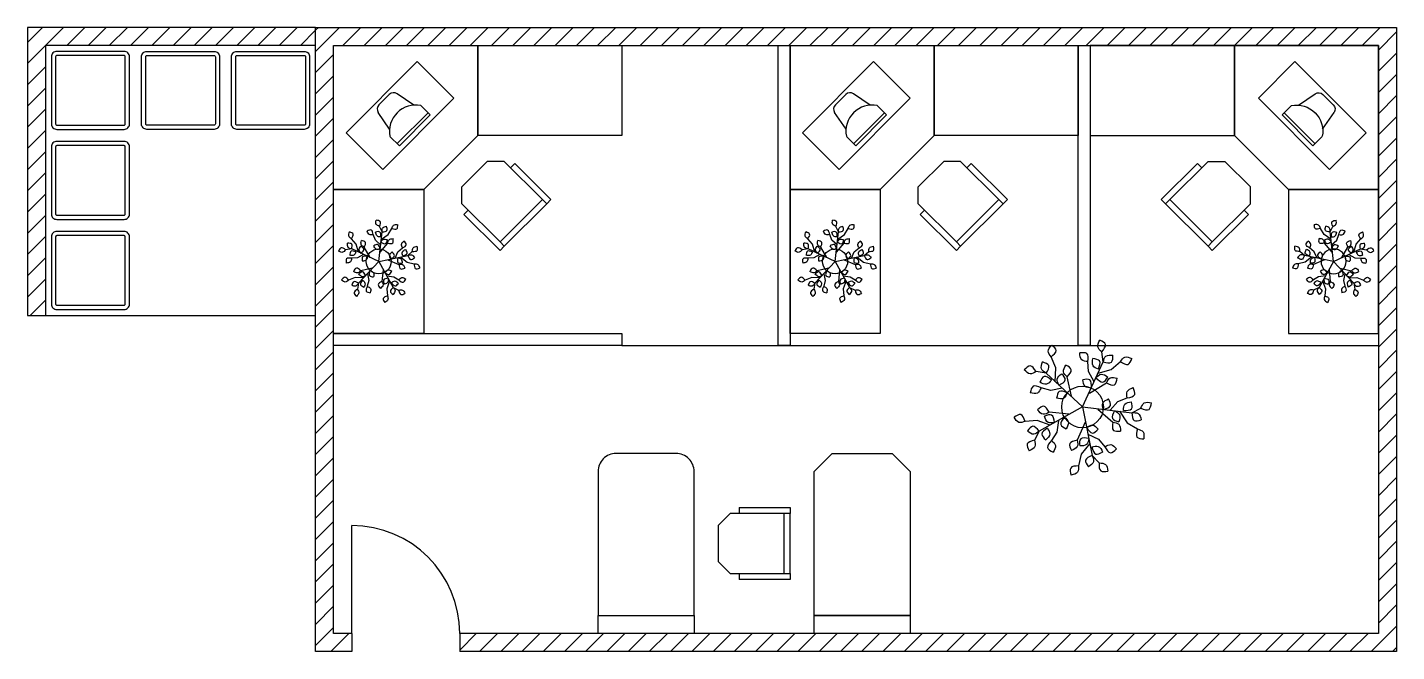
# Model space of a CAD drawing. Header units: millimetres. Extents: x 275 to 11675, y 2448 to 7648.
import ezdxf

# ---------------------------------------------------------------- set-up
doc = ezdxf.new("R2010")
doc.units = ezdxf.units.MM
doc.header["$LTSCALE"] = 200
doc.header["$MEASUREMENT"] = 0
for name, color, linetype in [('Bins', 150, 'Continuous'), ('Carpets', 200, 'Continuous'), ('CHAIRS', 100, 'Continuous'), ('DESKS', 7, 'Continuous'), ('Doors', 82, 'Continuous'), ('Electrical', 150, 'Continuous'), ('Furniture', 1, 'Continuous'), ('PCS', 10, 'Continuous'), ('PLANTS', 3, 'Continuous'), ('Walls', 42, 'Continuous')]:
    doc.layers.add(name, color=color, linetype=linetype)

# ---------------------------------------------------------------- blocks, each defined once
blk = doc.blocks.new('LEAF')
at = {"layer": 'PLANTS', "end_tangent": (0.962728, 0.27047)}
blk.add_spline([(0, 0), (-1.96, 1.89), (-3.91, 0.55)], degree=3, dxfattribs=at)
at = {"layer": 'PLANTS'}
blk.add_spline([(0, 0), (-1.96, -0.79), (-3.91, 0.55)], degree=3, dxfattribs=at)
blk = doc.blocks.new('PLANT')
at = {"layer": 'PLANTS'}
for p, q in [((6.9, 15.01), (6.44, 18.36)), ((-8.94, 12.99), (-10.48, 16.67)), ((0, 0), (6.9, 15.01)), ((1.96, 11.78), (1.76, 15.09)), ((9.59, 12.51), (12.61, 15.12)), ((-12.14, 11.21), (-15.47, 11.8)), ((0, 0), (-12.14, 11.21)), ((-9.12, 8.41), (-8.94, 12.99)), ((-3.71, 3.61), (-5.13, 10.02)), ((3.86, 8.39), (1.96, 11.78)), ((5.18, 11.27), (9.59, 12.51)), ((-10.6, 5.51), (-13.81, 6.34)), ((-6.79, 6.26), (-10.6, 5.51)), ((2.29, 4.64), (7.94, 7.98)), ((0, 0), (-14.41, -8.09)), ((0, 0), (16.41, -1.93)), ((0, 0), (3.24, -16.2)), ((9.17, -1.08), (11.81, 1.77)), ((11.81, 1.77), (14.9, 2.99)), ((-15.11, -4.49), (-19.09, -4.82)), ((-10.82, -6.07), (-15.11, -4.49)), ((-4.58, -2.41), (-11.11, -1.79)), ((-8.05, -4.52), (-8.51, -8.38)), ((5.12, -0.74), (10.04, -5.09)), ((12.32, -1.45), (14.86, -5.25)), ((16.41, -1.93), (19.45, -0.45)), ((-14.41, -8.09), (-16, -11.07)), ((-8.51, -8.38), (-10.29, -11.17)), ((0.88, -5.1), (-1.74, -11.12)), ((1.81, -9.05), (5.34, -10.69)), ((14.86, -5.25), (18.27, -7.32)), ((2.43, -12.17), (-0.4, -15.76)), ((5.34, -10.69), (7.45, -13.24)), ((-0.4, -15.76), (-1.32, -19.64)), ((3.24, -16.2), (5.58, -18.64))]:
    blk.add_line(p, q, dxfattribs=at)
blk.add_circle((0, 0), 6.94, dxfattribs=at)
for p, rotation in [((-10.48, 16.67), 275.0403243146722), ((1.76, 15.09), 320.7033619510831), ((6.44, 18.36), 288), ((6.9, 15.01), 222.9348524070542), ((-12.14, 11.21), 294.9348524070542), ((-5.13, 10.02), 283.8275635624211), ((5.3, 12.61), 306.4161162851195), ((12.61, 15.12), 203.0403243146722), ((-10.36, 8.94), 18.41611628511951), ((-7.87, 7.26), 263.5135545668045), ((2.9, 6.3), 323.1792104330925), ((4.47, 9.73), 191.5135545668045), ((7.94, 7.98), 211.8275635624211), ((-13.81, 6.34), 32.70336195108312), ((-5.1, 4.7), 35.17921043309246), ((14.9, 2.99), 248.7033619510831), ((-11.11, -1.79), 355.8275635624211), ((6.89, -0.81), 251.1792104330924), ((13.63, -1.14), 234.4161162851195), ((19.45, -0.45), 216), ((-19.09, -4.82), 347.0403243146721), ((-9.34, -5.24), 335.5135545668045), ((-6.05, -3.4), 107.1792104330925), ((10.04, -5.09), 139.8275635624211), ((10.64, -1.25), 119.5135545668045), ((16.41, -1.93), 150.9348524070542), ((-14.41, -8.09), 6.934852407054164), ((-11.7, -7.09), 90.41611628511951), ((1.36, -6.8), 179.1792104330925), ((18.27, -7.32), 131.0403243146722), ((-16, -11.07), 72), ((-10.29, -11.17), 104.7033619510831), ((-1.74, -11.12), 67.8275635624211), ((2.1, -10.5), 47.51355456680455), ((3.13, -13.32), 162.4161162851195), ((7.45, -13.24), 176.7033619510831), ((3.24, -16.2), 78.93485240705415), ((5.58, -18.64), 144), ((-1.32, -19.64), 59.0403243146722)]:
    blk.add_blockref('LEAF', p, dxfattribs=dict(at, rotation=rotation))
blk.add_blockref('LEAF', (-15.47, 11.8), dxfattribs=at)
blk = doc.blocks.new('CHAIR')
at = {"layer": 'CHAIRS'}
for p, q in [((-10, 0), (-12, 0)), ((-12, 0), (-12, -17)), ((-10, 0), (10, 0)), ((-10, -2), (-10, 0)), ((12, 0), (10, 0)), ((10, 0), (10, -2)), ((12, -17), (12, 0)), ((-10, -20), (-10, -2)), ((-10, -2), (10, -2)), ((10, -2), (10, -20)), ((-10, -17), (-12, -17)), ((12, -17), (10, -17)), ((-10, -20), (-6, -24)), ((10, -20), (6, -24)), ((6, -24), (-6, -24))]:
    blk.add_line(p, q, dxfattribs=at)
blk = doc.blocks.new('*U8')
blk.add_line((0, 0), (0, 900))
blk.add_arc((0, 0), 900, 0, 90)
blk = doc.blocks.new('Pot Plant')
for p, q in [((0, 0), (29, 246)), ((29, 246), (7, 292)), ((79, 223), (110, 274)), ((-188, 144), (-227, 189)), ((-169, 78), (-188, 144)), ((-70, 34), (-120, 119)), ((-27, 177), (-45, 223)), ((16, 138), (-27, 177)), ((11, 77), (76, 151)), ((22, 185), (79, 223)), ((-225, 104), (-275, 97)), ((-177, 29), (-226, 26)), ((0, 0), (-225, 104)), ((-126, 58), (-177, 29)), ((0, 0), (-168, -182)), ((0, 0), (243, 49)), ((0, 0), (121, -216)), ((76, 13), (167, -26)), ((136, 27), (160, 80)), ((160, 80), (199, 112)), ((183, 36), (236, -6)), ((243, 49), (280, 84)), ((-54, -56), (-150, -77)), ((-94, -102), (-83, -159)), ((36, -69), (27, -167)), ((236, -6), (295, -20)), ((-195, -134), (-250, -157)), ((-126, -137), (-195, -134)), ((-168, -182), (-177, -232)), ((-83, -159), (-95, -207)), ((91, -162), (67, -227)), ((67, -227), (72, -286)), ((68, -121), (126, -128)), ((121, -216), (166, -240)), ((126, -128), (168, -154))]:
    blk.add_line(p, q)
blk.add_circle((0, 0), 104)
for points in [[(7, 292), (-20, 309), (-21, 344)], [(-227, 189), (-249, 212), (-242, 246)], [(-45, 223), (-77, 223), (-97, 252)], [(17, 204), (-14, 212), (-26, 245)], [(29, 246), (33, 278), (65, 293)], [(110, 274), (124, 302), (160, 306)], [(-225, 104), (-254, 117), (-259, 152)], [(-146, 67), (-163, 94), (-150, 126)], [(-120, 119), (-145, 138), (-144, 173)], [(12, 103), (-20, 102), (-41, 130)], [(19, 160), (38, 184), (74, 181)], [(76, 151), (86, 181), (120, 190)], [(199, 112), (189, 142), (210, 170)], [(280, 84), (287, 114), (321, 126)], [(-275, 97), (-300, 76), (-334, 86)], [(-226, 26), (-236, -4), (-270, -14)], [(-189, 79), (-206, 52), (-241, 51)], [(-95, 43), (-103, 13), (-136, 1)], [(102, 20), (91, 50), (111, 79)], [(158, 31), (187, 20), (195, -14)], [(200, 47), (197, 79), (225, 100)], [(243, 49), (274, 55), (299, 29)], [(-150, -77), (-176, -96), (-209, -83)], [(-109, -118), (-139, -127), (-166, -103)], [(-71, -76), (-44, -94), (-43, -129)], [(51, -91), (76, -71), (109, -81)], [(167, -26), (199, -26), (218, -56)], [(295, -20), (326, -25), (341, -57)], [(-250, -157), (-278, -172), (-309, -154)], [(-168, -182), (-190, -205), (-225, -199)], [(-134, -155), (-114, -180), (-123, -214)], [(-95, -207), (-69, -225), (-70, -261)], [(27, -167), (36, -197), (14, -225)], [(79, -140), (77, -172), (47, -190)], [(106, -175), (136, -163), (165, -183)], [(121, -216), (137, -244), (120, -275)], [(168, -154), (193, -135), (226, -147)], [(-177, -232), (-165, -261), (-185, -291)], [(72, -286), (77, -318), (51, -342)], [(166, -240), (198, -238), (219, -266)]]:
    blk.add_spline(points, degree=3)
for points, end_tangent in [([(7, 292), (12, 332), (-21, 344)], (0.784693, -0.619885)), ([(-227, 189), (-212, 227), (-242, 246)], (0.625686, -0.780075)), ([(-45, 223), (-62, 261), (-97, 252)], (0.99522, -0.097659)), ([(17, 204), (10, 245), (-26, 245)], (0.940338, -0.340242)), ([(29, 246), (68, 258), (65, 293)], (-0.231288, -0.972885)), ([(110, 274), (151, 272), (160, 306)], (-0.548547, -0.836119)), ([(-275, 97), (-312, 114), (-334, 86)], (0.832029, 0.554732)), ([(-225, 104), (-224, 144), (-259, 152)], (0.853797, -0.520606)), ([(-146, 67), (-124, 102), (-150, 126)], (0.457188, -0.88937)), ([(-120, 119), (-111, 159), (-144, 173)], (0.737511, -0.675335)), ([(12, 103), (-7, 140), (-41, 130)], (0.99851, -0.054576)), ([(19, 160), (58, 149), (74, 181)], (-0.704562, -0.709642)), ([(76, 151), (117, 155), (120, 190)], (-0.414378, -0.910105)), ([(199, 112), (229, 139), (210, 170)], (0.214661, -0.976689)), ([(280, 84), (320, 91), (321, 126)], (-0.347062, -0.937842)), ([(-226, 26), (-267, 22), (-270, -14)], (0.400419, 0.916332)), ([(-189, 79), (-230, 85), (-241, 51)], (0.61417, 0.789174)), ([(-95, 43), (-135, 37), (-136, 1)], (0.360461, 0.932774)), ([(102, 20), (131, 49), (111, 79)], (0.256652, -0.966504)), ([(158, 31), (160, -9), (195, -14)], (-0.892632, 0.450787)), ([(200, 47), (236, 66), (225, 100)], (-0.033009, -0.999455)), ([(243, 49), (266, 15), (299, 29)], (-0.996741, -0.080671)), ([(-150, -77), (-186, -56), (-209, -83)], (0.870185, 0.492725)), ([(-109, -118), (-135, -87), (-166, -103)], (0.98712, 0.159981)), ([(-71, -76), (-77, -117), (-43, -129)], (-0.775732, 0.631062)), ([(51, -91), (87, -109), (109, -81)], (-0.83989, -0.542756)), ([(167, -26), (183, -63), (218, -56)], (-0.993611, 0.112859)), ([(295, -20), (305, -59), (341, -57)], (-0.964707, 0.263324)), ([(-250, -157), (-282, -132), (-309, -154)], (0.935243, 0.354007)), ([(-168, -182), (-207, -169), (-225, -199)], (0.758963, 0.651133)), ([(-134, -155), (-152, -192), (-123, -214)], (-0.56076, 0.827978)), ([(-95, -207), (-103, -247), (-70, -261)], (-0.747747, 0.663983)), ([(27, -167), (-4, -194), (14, -225)], (-0.199707, 0.979856)), ([(79, -140), (41, -155), (47, -190)], (0.152886, 0.988244)), ([(121, -216), (97, -249), (120, -275)], (-0.384732, 0.923028)), ([(106, -175), (136, -204), (165, -183)], (-0.960739, -0.277455)), ([(168, -154), (203, -174), (226, -147)], (-0.862552, -0.505968)), ([(-177, -232), (-205, -261), (-185, -291)], (-0.27047, 0.962728)), ([(72, -286), (38, -309), (51, -342)], (-0.047674, 0.998863)), ([(166, -240), (185, -276), (219, -266)], (-0.999189, 0.040267))]:
    blk.add_spline(points, degree=3, dxfattribs=dict(end_tangent=end_tangent))
blk = doc.blocks.new('DESK')
at = {"layer": 'DESKS'}
for points in [[(0, -1200), (0, 0), (1200, 0), (1200, -750), (750, -1200)], [(2400, 0), (2400, -750), (1200, -750), (1200, 0)], [(750, -2400), (0, -2400), (0, -1200), (750, -1200)]]:
    blk.add_lwpolyline(points, close=True, dxfattribs=at)
blk = doc.blocks.new('Computer')
for p, q in [((-602, 9), (-9, 602)), ((-9, 602), (296, 296)), ((-242, 328), (-328, 242)), ((296, 296), (-296, -296)), ((-38, 239), (-177, 334)), ((21, 236), (99, 157)), ((-239, 38), (-334, 177)), ((-175, -81), (81, 175)), ((-157, -99), (99, 157)), ((-296, -296), (-602, 9)), ((-236, -21), (-157, -99))]:
    blk.add_line(p, q)
for centre, radius, start, end in [((-206, 292), 50.8, 55.6619, 135), ((-292, 206), 50.8, 135, 214.3381), ((-21, 21), 219, 78.9811, 191.0189)]:
    blk.add_arc(centre, radius, start, end)
blk = doc.blocks.new('Exec Chair')
for p, q in [((-318, 530), (-530, 318)), ((-177, 530), (-318, 530)), ((141, 212), (-177, 530)), ((-88, 513), (-124, 477)), ((-88, 513), (212, 212)), ((-530, 177), (-530, 318)), ((-530, 177), (-212, -141)), ((-477, 124), (-513, 88)), ((-212, -141), (141, 212)), ((-177, -177), (177, 177)), ((177, 177), (141, 212)), ((212, 212), (177, 177)), ((-212, -212), (-513, 88)), ((-212, -141), (-177, -177)), ((-177, -177), (-212, -212))]:
    blk.add_line(p, q)

msp = doc.modelspace()

# ---------------------------------------------------------------- hatches: boundary and pattern name
at = {"layer": 'Walls'}
h = msp.add_hatch(dxfattribs=at)
h.set_pattern_fill('ANSI31', color=256, scale=1000)
h.paths.add_polyline_path([(2675, 7648), (275, 7648), (275, 5248), (425, 5248), (425, 7498), (2675, 7498)])
h = msp.add_hatch(dxfattribs=at)
h.set_pattern_fill('ANSI31', color=256, scale=1000)
h.paths.add_polyline_path([(11675, 7648), (2675, 7648), (2675, 2448), (2975, 2448), (2975, 2598), (2825, 2598), (2825, 7498), (3575, 7498), (11525, 7498), (11525, 6748), (11525, 2598), (3875, 2598), (3875, 2448), (11675, 2448)])

# ---------------------------------------------------------------- linework, layer by layer
at = {"layer": 'Bins'}
for points in [[(520, 6798), (1080, 6798, 0.414214), (1125, 6843), (1125, 7403, 0.414214), (1080, 7448), (520, 7448, 0.414214), (475, 7403), (475, 6843, 0.414214)], [(520, 6833), (1080, 6833, 0.414214), (1090, 6843), (1090, 7403, 0.414214), (1080, 7413), (520, 7413, 0.414214), (510, 7403), (510, 6843, 0.414214)], [(1830, 6798), (1270, 6798, -0.414214), (1225, 6843), (1225, 7403, -0.414214), (1270, 7448), (1830, 7448, -0.414214), (1875, 7403), (1875, 6843, -0.414214)], [(1830, 6833), (1270, 6833, -0.414214), (1260, 6843), (1260, 7403, -0.414214), (1270, 7413), (1830, 7413, -0.414214), (1840, 7403), (1840, 6843, -0.414214)], [(2580, 6798), (2020, 6798, -0.414214), (1975, 6843), (1975, 7403, -0.414214), (2020, 7448), (2580, 7448, -0.414214), (2625, 7403), (2625, 6843, -0.414214)], [(2580, 6833), (2020, 6833, -0.414214), (2010, 6843), (2010, 7403, -0.414214), (2020, 7413), (2580, 7413, -0.414214), (2590, 7403), (2590, 6843, -0.414214)], [(520, 6048), (1080, 6048, 0.414214), (1125, 6093), (1125, 6653, 0.414214), (1080, 6698), (520, 6698, 0.414214), (475, 6653), (475, 6093, 0.414214)], [(520, 6083), (1080, 6083, 0.414214), (1090, 6093), (1090, 6653, 0.414214), (1080, 6663), (520, 6663, 0.414214), (510, 6653), (510, 6093, 0.414214)], [(520, 5298), (1080, 5298, 0.414214), (1125, 5343), (1125, 5903, 0.414214), (1080, 5948), (520, 5948, 0.414214), (475, 5903), (475, 5343, 0.414214)], [(520, 5333), (1080, 5333, 0.414214), (1090, 5343), (1090, 5903, 0.414214), (1080, 5913), (520, 5913, 0.414214), (510, 5903), (510, 5343, 0.414214)]]:
    msp.add_lwpolyline(points, format="xyb", close=True, dxfattribs=at)
at = {"layer": 'Carpets'}
msp.add_line((5225, 4998), (11525, 4998), dxfattribs=at)
at = {"layer": 'Electrical'}
for points in [[(5026, 2748), (5826, 2748), (5826, 2598), (5026, 2598)], [(6826, 2748), (7626, 2748), (7626, 2598), (6826, 2598)]]:
    msp.add_lwpolyline(points, close=True, dxfattribs=at)
at = {"layer": 'Furniture'}
msp.add_lwpolyline([(5026, 2748), (5826, 2748), (5826, 3948, 0.414214), (5676, 4098), (5176, 4098, 0.414214), (5026, 3948)], format="xyb", close=True, dxfattribs=at)
msp.add_lwpolyline([(6826, 3948), (6976, 4098), (7476, 4098), (7626, 3948), (7626, 2748), (6826, 2748)], close=True, dxfattribs=at)
at = {"layer": 'Walls'}
for p, q in [((2675, 7648), (275, 7648)), ((275, 7648), (275, 5248)), ((2675, 7648), (11675, 7648)), ((2675, 2448), (2675, 7648)), ((11675, 7648), (11675, 2448)), ((425, 7498), (425, 5248)), ((2675, 7498), (425, 7498)), ((2825, 7498), (11525, 7498)), ((2825, 2598), (2825, 7498)), ((11525, 7498), (11525, 2598)), ((275, 5248), (425, 5248)), ((425, 5248), (2675, 5248)), ((2975, 2598), (2825, 2598)), ((2975, 2598), (2975, 2448)), ((11525, 2598), (3875, 2598)), ((3875, 2598), (3875, 2448)), ((2975, 2448), (2675, 2448)), ((11675, 2448), (3875, 2448))]:
    msp.add_line(p, q, dxfattribs=at)
for points in [[(6625, 7498), (6625, 4998), (6525, 4998), (6525, 7498)], [(9125, 7498), (9125, 4998), (9025, 4998), (9025, 7498)], [(2825, 5098), (5225, 5098), (5225, 4998), (2825, 4998)]]:
    msp.add_lwpolyline(points, close=True, dxfattribs=at)

# ---------------------------------------------------------------- block references
at = {"layer": 'CHAIRS'}
for p in [(4422, 6001), (8222, 6001)]:
    msp.add_blockref('Exec Chair', p, dxfattribs=at)
at = {"layer": 'CHAIRS', "xscale": -1}
msp.add_blockref('Exec Chair', (9928, 6001), dxfattribs=at)
at = {"layer": 'CHAIRS', "xscale": -25, "yscale": 25, "zscale": 25, "rotation": 269.9999999999999}
msp.add_blockref('CHAIR', (6626, 3348), dxfattribs=at)
at = {"layer": 'DESKS'}
for p in [(2825, 7498), (6625, 7498)]:
    msp.add_blockref('DESK', p, dxfattribs=at)
at = {"layer": 'DESKS', "xscale": -1}
msp.add_blockref('DESK', (11525, 7498), dxfattribs=at)
at = {"layer": 'Doors'}
msp.add_blockref('*U8', (2975, 2598), dxfattribs=at)
at = {"layer": 'PCS'}
for p in [(3530, 6761), (7330, 6761)]:
    msp.add_blockref('Computer', p, dxfattribs=at)
at = {"layer": 'PCS', "xscale": -1}
msp.add_blockref('Computer', (10820, 6761), dxfattribs=at)
at = {"layer": 'PLANTS'}
for p in [(3200, 5698), (7000, 5698)]:
    msp.add_blockref('Pot Plant', p, dxfattribs=at)
at = {"layer": 'PLANTS', "xscale": -1}
msp.add_blockref('Pot Plant', (11150, 5698), dxfattribs=at)
at = {"layer": 'PLANTS', "xscale": 25, "yscale": 25, "zscale": 25}
msp.add_blockref('PLANT', (9060, 4486), dxfattribs=at)

doc.saveas('drawing.dxf')
